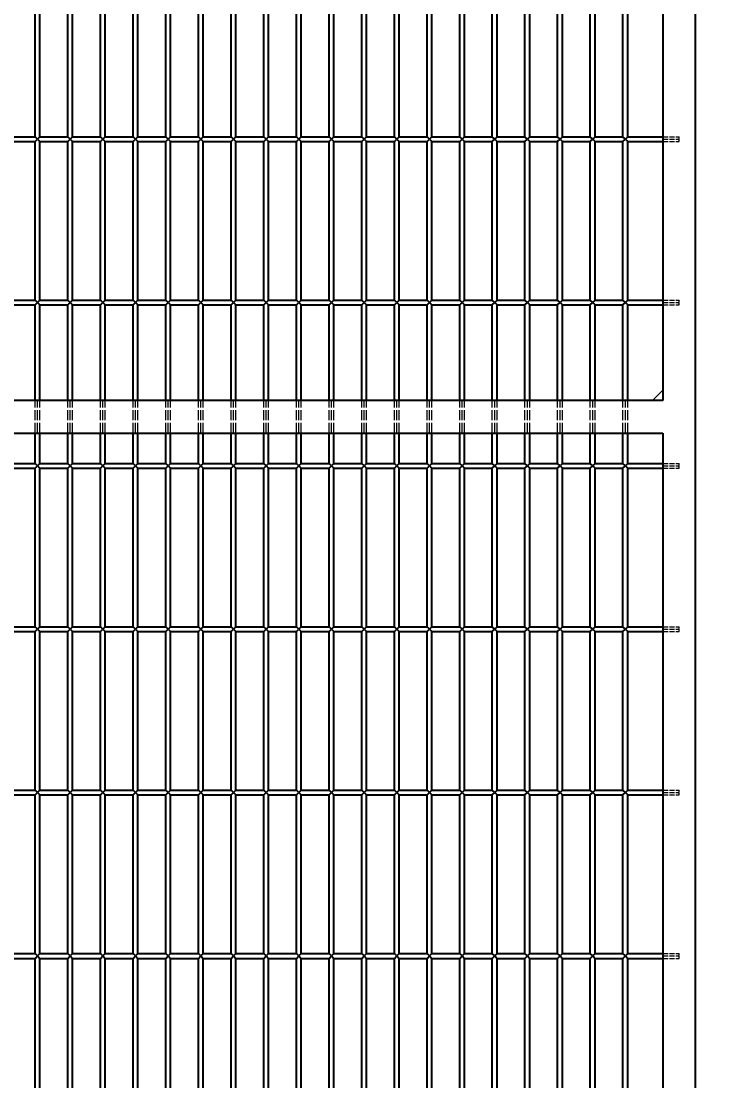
# Model space of a CAD drawing. Header units: millimetres. Extents: x 120 to 9117, y 110 to 4090.
# Drawn here: x 2432 to 2863, y 2111 to 2759 of the extents above; entities that cross this region are included whole.
import ezdxf

# ---------------------------------------------------------------- set-up
doc = ezdxf.new("R2010")
doc.units = ezdxf.units.MM
doc.header["$LTSCALE"] = 20
doc.linetypes.add('DASHED', pattern=[0.2067, 0.1654, -0.0413])
doc.layers.add('可见 (ISO)', color=7, linetype='Continuous', lineweight=25)
for name, color, linetype, lineweight, true_color in [('尺寸 (ISO)', 7, 'Continuous', 18, 0x008000), ('符号 (ISO)', 7, 'Continuous', 18, 0x008000), ('隐藏 (ISO)', 5, 'DASHED', 18, 0x0000ff)]:
    doc.layers.add(name, color=color, linetype=linetype, lineweight=lineweight, true_color=true_color)
doc.styles.add('最新国标', font='simfang.ttf')
doc.dimstyles.new('默认 (GB)', dxfattribs={"dimscale": 20, "dimtxt": 2.8, "dimasz": 2.5, "dimexe": 2, "dimexo": 1.5, "dimgap": 0.5, "dimtad": 1, "dimtoh": 1, "dimdsep": 46, "dimtxsty": '最新国标', "dimcen": 0.09, "dimdle": 10, "dimclrd": 256, "dimclre": 256, "dimclrt": 256, "dimaunit": 1, "dimadec": 3, "dimazin": 2, "dimtfac": 0.535714, "dimtdec": 3, "dimtmove": 0, "dimatfit": 3, "dimfxl": 0, "dimtolj": 1, "dimlwd": -1, "dimlwe": -1, "dimarcsym": 0})

# ---------------------------------------------------------------- blocks, each defined once
blk = doc.blocks.new('末端处理方式3')
at = {"layer": '符号 (ISO)'}
for p, q in [((140.947, 126.351), (141.264, 126.668)), ((141.264, 126.668), (141.264, 126.351)), ((141.264, 126.351), (140.947, 126.351))]:
    blk.add_line(p, q, dxfattribs=at)
at = {"layer": '符号 (ISO)', "flags": 128}
blk.add_lwpolyline([(141.264, 126.351), (141.264, 126.668), (140.947, 126.351), (141.264, 126.351)], dxfattribs=at)
at = {"layer": '符号 (ISO)'}
blk.add_solid([(141.264, 126.351), (141.264, 126.668), (140.947, 126.351), (141.264, 126.351)], dxfattribs=at)
blk = doc.blocks.new('_DotSmall')
at = {"color": 0, "linetype": 'ByBlock', "const_width": 0.5}
blk.add_lwpolyline([(-0.0625, 0, 1), (0.0625, 0, 1)], format="xyb", close=True, dxfattribs=at)
blk = doc.blocks.new('*D19')
at = {"layer": 'Defpoints', "color": 0, "transparency": 16777216}
for p in [(2563.78, 3507.01), (3253.99, 3507.01), (2560.78, 1527.01)]:
    blk.add_point(p, dxfattribs=at)
at = {"layer": '尺寸 (ISO)', "color": 116, "true_color": 0x00803f, "transparency": 16777216}
for p, q in [((2593.78, 3507.01), (3293.99, 3507.01)), ((3253.99, 1527.01), (3253.99, 3457.01)), ((2590.78, 1527.01), (3293.99, 1527.01))]:
    blk.add_line(p, q, dxfattribs=at)
blk.add_solid([(3245.66, 3457.01), (3262.33, 3457.01), (3253.99, 3507.01)], dxfattribs=at)
at = {"layer": '尺寸 (ISO)', "color": 116, "true_color": 0x00803f, "transparency": 16777216, "xscale": 50, "yscale": 50, "zscale": 50, "rotation": 270}
blk.add_blockref('_DotSmall', (3253.99, 1527.01), dxfattribs=at)
at = {"layer": '尺寸 (ISO)', "transparency": 16777216, "insert": (3215.67, 2517.01), "char_height": 56, "attachment_point": 5, "rotation": 90, "style": '最新国标'}
blk.add_mtext('\\A1;1980', dxfattribs=at)

msp = doc.modelspace()

# ---------------------------------------------------------------- linework, layer by layer
at = {"layer": '可见 (ISO)'}
for p, q in [((2845.28, 1517.011), (2845.28, 3517.011)), ((2825.28, 3497.011), (2825.28, 2527.011)), ((2440.78, 2688.511), (2440.78, 2785.511)), ((2443.78, 2688.511), (2443.78, 2785.511)), ((2460.78, 2688.511), (2460.78, 2785.511)), ((2463.78, 2688.511), (2463.78, 2785.511)), ((2480.78, 2688.511), (2480.78, 2785.511)), ((2483.78, 2688.511), (2483.78, 2785.511)), ((2500.78, 2688.511), (2500.78, 2785.511)), ((2503.78, 2688.511), (2503.78, 2785.511)), ((2520.78, 2688.511), (2520.78, 2785.511)), ((2523.78, 2688.511), (2523.78, 2785.511)), ((2540.78, 2688.511), (2540.78, 2785.511)), ((2543.78, 2688.511), (2543.78, 2785.511)), ((2560.78, 2688.511), (2560.78, 2785.511)), ((2563.78, 2688.511), (2563.78, 2785.511)), ((2580.78, 2688.511), (2580.78, 2785.511)), ((2583.78, 2688.511), (2583.78, 2785.511)), ((2600.78, 2688.511), (2600.78, 2785.511)), ((2603.78, 2688.511), (2603.78, 2785.511)), ((2620.78, 2688.511), (2620.78, 2785.511)), ((2623.78, 2688.511), (2623.78, 2785.511)), ((2640.78, 2688.511), (2640.78, 2785.511)), ((2643.78, 2688.511), (2643.78, 2785.511)), ((2660.78, 2688.511), (2660.78, 2785.511)), ((2663.78, 2688.511), (2663.78, 2785.511)), ((2680.78, 2688.511), (2680.78, 2785.511)), ((2683.78, 2688.511), (2683.78, 2785.511)), ((2700.78, 2688.511), (2700.78, 2785.511)), ((2703.78, 2688.511), (2703.78, 2785.511)), ((2720.78, 2688.511), (2720.78, 2785.511)), ((2723.78, 2688.511), (2723.78, 2785.511)), ((2740.78, 2688.511), (2740.78, 2785.511)), ((2743.78, 2688.511), (2743.78, 2785.511)), ((2760.78, 2688.511), (2760.78, 2785.511)), ((2763.78, 2688.511), (2763.78, 2785.511)), ((2780.78, 2688.511), (2780.78, 2785.511)), ((2783.78, 2688.511), (2783.78, 2785.511)), ((2800.78, 2688.511), (2800.78, 2785.511)), ((2803.78, 2688.511), (2803.78, 2785.511)), ((2423.78, 2688.511), (2440.78, 2688.511)), ((2442.28, 2687.011), (2440.78, 2688.511)), ((2440.78, 2685.511), (2442.28, 2687.011)), ((2443.78, 2688.511), (2442.28, 2687.011)), ((2442.28, 2687.011), (2443.78, 2685.511)), ((2443.78, 2688.511), (2460.78, 2688.511)), ((2462.28, 2687.011), (2460.78, 2688.511)), ((2460.78, 2685.511), (2462.28, 2687.011)), ((2463.78, 2688.511), (2462.28, 2687.011)), ((2462.28, 2687.011), (2463.78, 2685.511)), ((2463.78, 2688.511), (2480.78, 2688.511)), ((2482.28, 2687.011), (2480.78, 2688.511)), ((2480.78, 2685.511), (2482.28, 2687.011)), ((2483.78, 2688.511), (2482.28, 2687.011)), ((2482.28, 2687.011), (2483.78, 2685.511)), ((2483.78, 2688.511), (2500.78, 2688.511)), ((2502.28, 2687.011), (2500.78, 2688.511)), ((2500.78, 2685.511), (2502.28, 2687.011)), ((2503.78, 2688.511), (2502.28, 2687.011)), ((2502.28, 2687.011), (2503.78, 2685.511)), ((2503.78, 2688.511), (2520.78, 2688.511)), ((2522.28, 2687.011), (2520.78, 2688.511)), ((2520.78, 2685.511), (2522.28, 2687.011)), ((2523.78, 2688.511), (2522.28, 2687.011)), ((2522.28, 2687.011), (2523.78, 2685.511)), ((2523.78, 2688.511), (2540.78, 2688.511)), ((2542.28, 2687.011), (2540.78, 2688.511)), ((2540.78, 2685.511), (2542.28, 2687.011)), ((2543.78, 2688.511), (2542.28, 2687.011)), ((2542.28, 2687.011), (2543.78, 2685.511)), ((2543.78, 2688.511), (2560.78, 2688.511)), ((2562.28, 2687.011), (2560.78, 2688.511)), ((2560.78, 2685.511), (2562.28, 2687.011)), ((2563.78, 2688.511), (2562.28, 2687.011)), ((2562.28, 2687.011), (2563.78, 2685.511)), ((2563.78, 2688.511), (2580.78, 2688.511)), ((2582.28, 2687.011), (2580.78, 2688.511)), ((2580.78, 2685.511), (2582.28, 2687.011)), ((2583.78, 2688.511), (2582.28, 2687.011)), ((2582.28, 2687.011), (2583.78, 2685.511)), ((2583.78, 2688.511), (2600.78, 2688.511)), ((2602.28, 2687.011), (2600.78, 2688.511)), ((2600.78, 2685.511), (2602.28, 2687.011)), ((2603.78, 2688.511), (2602.28, 2687.011)), ((2602.28, 2687.011), (2603.78, 2685.511)), ((2603.78, 2688.511), (2620.78, 2688.511)), ((2622.28, 2687.011), (2620.78, 2688.511)), ((2620.78, 2685.511), (2622.28, 2687.011)), ((2623.78, 2688.511), (2622.28, 2687.011)), ((2622.28, 2687.011), (2623.78, 2685.511)), ((2623.78, 2688.511), (2640.78, 2688.511)), ((2642.28, 2687.011), (2640.78, 2688.511)), ((2640.78, 2685.511), (2642.28, 2687.011)), ((2643.78, 2688.511), (2642.28, 2687.011)), ((2642.28, 2687.011), (2643.78, 2685.511)), ((2643.78, 2688.511), (2660.78, 2688.511)), ((2662.28, 2687.011), (2660.78, 2688.511)), ((2660.78, 2685.511), (2662.28, 2687.011)), ((2663.78, 2688.511), (2662.28, 2687.011)), ((2662.28, 2687.011), (2663.78, 2685.511)), ((2663.78, 2688.511), (2680.78, 2688.511)), ((2682.28, 2687.011), (2680.78, 2688.511)), ((2680.78, 2685.511), (2682.28, 2687.011)), ((2683.78, 2688.511), (2682.28, 2687.011)), ((2682.28, 2687.011), (2683.78, 2685.511)), ((2683.78, 2688.511), (2700.78, 2688.511)), ((2702.28, 2687.011), (2700.78, 2688.511)), ((2700.78, 2685.511), (2702.28, 2687.011)), ((2703.78, 2688.511), (2702.28, 2687.011)), ((2702.28, 2687.011), (2703.78, 2685.511)), ((2703.78, 2688.511), (2720.78, 2688.511)), ((2722.28, 2687.011), (2720.78, 2688.511)), ((2720.78, 2685.511), (2722.28, 2687.011)), ((2723.78, 2688.511), (2722.28, 2687.011)), ((2722.28, 2687.011), (2723.78, 2685.511)), ((2723.78, 2688.511), (2740.78, 2688.511)), ((2742.28, 2687.011), (2740.78, 2688.511)), ((2740.78, 2685.511), (2742.28, 2687.011)), ((2743.78, 2688.511), (2742.28, 2687.011)), ((2742.28, 2687.011), (2743.78, 2685.511)), ((2743.78, 2688.511), (2760.78, 2688.511)), ((2762.28, 2687.011), (2760.78, 2688.511)), ((2760.78, 2685.511), (2762.28, 2687.011)), ((2763.78, 2688.511), (2762.28, 2687.011)), ((2762.28, 2687.011), (2763.78, 2685.511)), ((2763.78, 2688.511), (2780.78, 2688.511)), ((2782.28, 2687.011), (2780.78, 2688.511)), ((2780.78, 2685.511), (2782.28, 2687.011)), ((2783.78, 2688.511), (2782.28, 2687.011)), ((2782.28, 2687.011), (2783.78, 2685.511)), ((2783.78, 2688.511), (2800.78, 2688.511)), ((2802.28, 2687.011), (2800.78, 2688.511)), ((2800.78, 2685.511), (2802.28, 2687.011)), ((2803.78, 2688.511), (2802.28, 2687.011)), ((2802.28, 2687.011), (2803.78, 2685.511)), ((2803.78, 2688.511), (2825.28, 2688.511)), ((2423.78, 2685.511), (2440.78, 2685.511)), ((2440.78, 2588.511), (2440.78, 2685.511)), ((2443.78, 2685.511), (2460.78, 2685.511)), ((2443.78, 2588.511), (2443.78, 2685.511)), ((2460.78, 2588.511), (2460.78, 2685.511)), ((2463.78, 2685.511), (2480.78, 2685.511)), ((2463.78, 2588.511), (2463.78, 2685.511)), ((2480.78, 2588.511), (2480.78, 2685.511)), ((2483.78, 2685.511), (2500.78, 2685.511)), ((2483.78, 2588.511), (2483.78, 2685.511)), ((2500.78, 2588.511), (2500.78, 2685.511)), ((2503.78, 2685.511), (2520.78, 2685.511)), ((2503.78, 2588.511), (2503.78, 2685.511)), ((2520.78, 2588.511), (2520.78, 2685.511)), ((2523.78, 2685.511), (2540.78, 2685.511)), ((2523.78, 2588.511), (2523.78, 2685.511)), ((2540.78, 2588.511), (2540.78, 2685.511)), ((2543.78, 2685.511), (2560.78, 2685.511)), ((2543.78, 2588.511), (2543.78, 2685.511)), ((2560.78, 2588.511), (2560.78, 2685.511)), ((2563.78, 2685.511), (2580.78, 2685.511)), ((2563.78, 2588.511), (2563.78, 2685.511)), ((2580.78, 2588.511), (2580.78, 2685.511)), ((2583.78, 2685.511), (2600.78, 2685.511)), ((2583.78, 2588.511), (2583.78, 2685.511)), ((2600.78, 2588.511), (2600.78, 2685.511)), ((2603.78, 2685.511), (2620.78, 2685.511)), ((2603.78, 2588.511), (2603.78, 2685.511)), ((2620.78, 2588.511), (2620.78, 2685.511)), ((2623.78, 2685.511), (2640.78, 2685.511)), ((2623.78, 2588.511), (2623.78, 2685.511)), ((2640.78, 2588.511), (2640.78, 2685.511)), ((2643.78, 2685.511), (2660.78, 2685.511)), ((2643.78, 2588.511), (2643.78, 2685.511)), ((2660.78, 2588.511), (2660.78, 2685.511)), ((2663.78, 2685.511), (2680.78, 2685.511)), ((2663.78, 2588.511), (2663.78, 2685.511)), ((2680.78, 2588.511), (2680.78, 2685.511)), ((2683.78, 2685.511), (2700.78, 2685.511)), ((2683.78, 2588.511), (2683.78, 2685.511)), ((2700.78, 2588.511), (2700.78, 2685.511)), ((2703.78, 2685.511), (2720.78, 2685.511)), ((2703.78, 2588.511), (2703.78, 2685.511)), ((2720.78, 2588.511), (2720.78, 2685.511)), ((2723.78, 2685.511), (2740.78, 2685.511)), ((2723.78, 2588.511), (2723.78, 2685.511)), ((2740.78, 2588.511), (2740.78, 2685.511)), ((2743.78, 2685.511), (2760.78, 2685.511)), ((2743.78, 2588.511), (2743.78, 2685.511)), ((2760.78, 2588.511), (2760.78, 2685.511)), ((2763.78, 2685.511), (2780.78, 2685.511)), ((2763.78, 2588.511), (2763.78, 2685.511)), ((2780.78, 2588.511), (2780.78, 2685.511)), ((2783.78, 2685.511), (2800.78, 2685.511)), ((2783.78, 2588.511), (2783.78, 2685.511)), ((2800.78, 2588.511), (2800.78, 2685.511)), ((2803.78, 2685.511), (2825.28, 2685.511)), ((2803.78, 2588.511), (2803.78, 2685.511)), ((2423.78, 2588.511), (2440.78, 2588.511)), ((2442.28, 2587.011), (2440.78, 2588.511)), ((2443.78, 2588.511), (2442.28, 2587.011)), ((2443.78, 2588.511), (2460.78, 2588.511)), ((2462.28, 2587.011), (2460.78, 2588.511)), ((2463.78, 2588.511), (2462.28, 2587.011)), ((2463.78, 2588.511), (2480.78, 2588.511)), ((2482.28, 2587.011), (2480.78, 2588.511)), ((2483.78, 2588.511), (2482.28, 2587.011)), ((2483.78, 2588.511), (2500.78, 2588.511)), ((2502.28, 2587.011), (2500.78, 2588.511)), ((2503.78, 2588.511), (2502.28, 2587.011)), ((2503.78, 2588.511), (2520.78, 2588.511)), ((2522.28, 2587.011), (2520.78, 2588.511)), ((2523.78, 2588.511), (2522.28, 2587.011)), ((2523.78, 2588.511), (2540.78, 2588.511)), ((2542.28, 2587.011), (2540.78, 2588.511)), ((2543.78, 2588.511), (2542.28, 2587.011)), ((2543.78, 2588.511), (2560.78, 2588.511)), ((2562.28, 2587.011), (2560.78, 2588.511)), ((2563.78, 2588.511), (2562.28, 2587.011)), ((2563.78, 2588.511), (2580.78, 2588.511)), ((2582.28, 2587.011), (2580.78, 2588.511)), ((2583.78, 2588.511), (2582.28, 2587.011)), ((2583.78, 2588.511), (2600.78, 2588.511)), ((2602.28, 2587.011), (2600.78, 2588.511)), ((2603.78, 2588.511), (2602.28, 2587.011)), ((2603.78, 2588.511), (2620.78, 2588.511)), ((2622.28, 2587.011), (2620.78, 2588.511)), ((2623.78, 2588.511), (2622.28, 2587.011)), ((2623.78, 2588.511), (2640.78, 2588.511)), ((2642.28, 2587.011), (2640.78, 2588.511)), ((2643.78, 2588.511), (2642.28, 2587.011)), ((2643.78, 2588.511), (2660.78, 2588.511)), ((2662.28, 2587.011), (2660.78, 2588.511)), ((2663.78, 2588.511), (2662.28, 2587.011)), ((2663.78, 2588.511), (2680.78, 2588.511)), ((2682.28, 2587.011), (2680.78, 2588.511)), ((2683.78, 2588.511), (2682.28, 2587.011)), ((2683.78, 2588.511), (2700.78, 2588.511)), ((2702.28, 2587.011), (2700.78, 2588.511)), ((2703.78, 2588.511), (2702.28, 2587.011)), ((2703.78, 2588.511), (2720.78, 2588.511)), ((2722.28, 2587.011), (2720.78, 2588.511)), ((2723.78, 2588.511), (2722.28, 2587.011)), ((2723.78, 2588.511), (2740.78, 2588.511)), ((2742.28, 2587.011), (2740.78, 2588.511)), ((2743.78, 2588.511), (2742.28, 2587.011)), ((2743.78, 2588.511), (2760.78, 2588.511)), ((2762.28, 2587.011), (2760.78, 2588.511)), ((2763.78, 2588.511), (2762.28, 2587.011)), ((2763.78, 2588.511), (2780.78, 2588.511)), ((2782.28, 2587.011), (2780.78, 2588.511)), ((2783.78, 2588.511), (2782.28, 2587.011)), ((2783.78, 2588.511), (2800.78, 2588.511)), ((2802.28, 2587.011), (2800.78, 2588.511)), ((2803.78, 2588.511), (2802.28, 2587.011)), ((2803.78, 2588.511), (2825.28, 2588.511)), ((2423.78, 2585.511), (2440.78, 2585.511)), ((2440.78, 2585.511), (2442.28, 2587.011)), ((2440.78, 2527.011), (2440.78, 2585.511)), ((2442.28, 2587.011), (2443.78, 2585.511)), ((2443.78, 2585.511), (2460.78, 2585.511)), ((2443.78, 2527.011), (2443.78, 2585.511)), ((2460.78, 2585.511), (2462.28, 2587.011)), ((2460.78, 2527.011), (2460.78, 2585.511)), ((2462.28, 2587.011), (2463.78, 2585.511)), ((2463.78, 2585.511), (2480.78, 2585.511)), ((2463.78, 2527.011), (2463.78, 2585.511)), ((2480.78, 2585.511), (2482.28, 2587.011)), ((2480.78, 2527.011), (2480.78, 2585.511)), ((2482.28, 2587.011), (2483.78, 2585.511)), ((2483.78, 2585.511), (2500.78, 2585.511)), ((2483.78, 2527.011), (2483.78, 2585.511)), ((2500.78, 2585.511), (2502.28, 2587.011)), ((2500.78, 2527.011), (2500.78, 2585.511)), ((2502.28, 2587.011), (2503.78, 2585.511)), ((2503.78, 2585.511), (2520.78, 2585.511)), ((2503.78, 2527.011), (2503.78, 2585.511)), ((2520.78, 2585.511), (2522.28, 2587.011)), ((2520.78, 2527.011), (2520.78, 2585.511)), ((2522.28, 2587.011), (2523.78, 2585.511)), ((2523.78, 2585.511), (2540.78, 2585.511)), ((2523.78, 2527.011), (2523.78, 2585.511)), ((2540.78, 2585.511), (2542.28, 2587.011)), ((2540.78, 2527.011), (2540.78, 2585.511)), ((2542.28, 2587.011), (2543.78, 2585.511)), ((2543.78, 2585.511), (2560.78, 2585.511)), ((2543.78, 2527.011), (2543.78, 2585.511)), ((2560.78, 2585.511), (2562.28, 2587.011)), ((2560.78, 2527.011), (2560.78, 2585.511)), ((2562.28, 2587.011), (2563.78, 2585.511)), ((2563.78, 2585.511), (2580.78, 2585.511)), ((2563.78, 2527.011), (2563.78, 2585.511)), ((2580.78, 2585.511), (2582.28, 2587.011)), ((2580.78, 2527.011), (2580.78, 2585.511)), ((2582.28, 2587.011), (2583.78, 2585.511)), ((2583.78, 2585.511), (2600.78, 2585.511)), ((2583.78, 2527.011), (2583.78, 2585.511)), ((2600.78, 2585.511), (2602.28, 2587.011)), ((2600.78, 2527.011), (2600.78, 2585.511)), ((2602.28, 2587.011), (2603.78, 2585.511)), ((2603.78, 2585.511), (2620.78, 2585.511)), ((2603.78, 2527.011), (2603.78, 2585.511)), ((2620.78, 2585.511), (2622.28, 2587.011)), ((2620.78, 2527.011), (2620.78, 2585.511)), ((2622.28, 2587.011), (2623.78, 2585.511)), ((2623.78, 2585.511), (2640.78, 2585.511)), ((2623.78, 2527.011), (2623.78, 2585.511)), ((2640.78, 2585.511), (2642.28, 2587.011)), ((2640.78, 2527.011), (2640.78, 2585.511)), ((2642.28, 2587.011), (2643.78, 2585.511)), ((2643.78, 2585.511), (2660.78, 2585.511)), ((2643.78, 2527.011), (2643.78, 2585.511)), ((2660.78, 2585.511), (2662.28, 2587.011)), ((2660.78, 2527.011), (2660.78, 2585.511)), ((2662.28, 2587.011), (2663.78, 2585.511)), ((2663.78, 2585.511), (2680.78, 2585.511)), ((2663.78, 2527.011), (2663.78, 2585.511)), ((2680.78, 2585.511), (2682.28, 2587.011)), ((2680.78, 2527.011), (2680.78, 2585.511)), ((2682.28, 2587.011), (2683.78, 2585.511)), ((2683.78, 2585.511), (2700.78, 2585.511)), ((2683.78, 2527.011), (2683.78, 2585.511)), ((2700.78, 2585.511), (2702.28, 2587.011)), ((2700.78, 2527.011), (2700.78, 2585.511)), ((2702.28, 2587.011), (2703.78, 2585.511)), ((2703.78, 2585.511), (2720.78, 2585.511)), ((2703.78, 2527.011), (2703.78, 2585.511)), ((2720.78, 2585.511), (2722.28, 2587.011)), ((2720.78, 2527.011), (2720.78, 2585.511)), ((2722.28, 2587.011), (2723.78, 2585.511)), ((2723.78, 2585.511), (2740.78, 2585.511)), ((2723.78, 2527.011), (2723.78, 2585.511)), ((2740.78, 2585.511), (2742.28, 2587.011)), ((2740.78, 2527.011), (2740.78, 2585.511)), ((2742.28, 2587.011), (2743.78, 2585.511)), ((2743.78, 2585.511), (2760.78, 2585.511)), ((2743.78, 2527.011), (2743.78, 2585.511)), ((2760.78, 2585.511), (2762.28, 2587.011)), ((2760.78, 2527.011), (2760.78, 2585.511)), ((2762.28, 2587.011), (2763.78, 2585.511)), ((2763.78, 2585.511), (2780.78, 2585.511)), ((2763.78, 2527.011), (2763.78, 2585.511)), ((2780.78, 2585.511), (2782.28, 2587.011)), ((2780.78, 2527.011), (2780.78, 2585.511)), ((2782.28, 2587.011), (2783.78, 2585.511)), ((2783.78, 2585.511), (2800.78, 2585.511)), ((2783.78, 2527.011), (2783.78, 2585.511)), ((2800.78, 2585.511), (2802.28, 2587.011)), ((2800.78, 2527.011), (2800.78, 2585.511)), ((2802.28, 2587.011), (2803.78, 2585.511)), ((2803.78, 2585.511), (2825.28, 2585.511)), ((2803.78, 2527.011), (2803.78, 2585.511)), ((2825.28, 2527.011), (2015.28, 2527.011)), ((2015.28, 2507.011), (2825.28, 2507.011)), ((2440.78, 2488.511), (2440.78, 2507.011)), ((2443.78, 2488.511), (2443.78, 2507.011)), ((2460.78, 2488.511), (2460.78, 2507.011)), ((2463.78, 2488.511), (2463.78, 2507.011)), ((2480.78, 2488.511), (2480.78, 2507.011)), ((2483.78, 2488.511), (2483.78, 2507.011)), ((2500.78, 2488.511), (2500.78, 2507.011)), ((2503.78, 2488.511), (2503.78, 2507.011)), ((2520.78, 2488.511), (2520.78, 2507.011)), ((2523.78, 2488.511), (2523.78, 2507.011)), ((2540.78, 2488.511), (2540.78, 2507.011)), ((2543.78, 2488.511), (2543.78, 2507.011)), ((2560.78, 2488.511), (2560.78, 2507.011)), ((2563.78, 2488.511), (2563.78, 2507.011)), ((2580.78, 2488.511), (2580.78, 2507.011)), ((2583.78, 2488.511), (2583.78, 2507.011)), ((2600.78, 2488.511), (2600.78, 2507.011)), ((2603.78, 2488.511), (2603.78, 2507.011)), ((2620.78, 2488.511), (2620.78, 2507.011)), ((2623.78, 2488.511), (2623.78, 2507.011)), ((2640.78, 2488.511), (2640.78, 2507.011)), ((2643.78, 2488.511), (2643.78, 2507.011)), ((2660.78, 2488.511), (2660.78, 2507.011)), ((2663.78, 2488.511), (2663.78, 2507.011)), ((2680.78, 2488.511), (2680.78, 2507.011)), ((2683.78, 2488.511), (2683.78, 2507.011)), ((2700.78, 2488.511), (2700.78, 2507.011)), ((2703.78, 2488.511), (2703.78, 2507.011)), ((2720.78, 2488.511), (2720.78, 2507.011)), ((2723.78, 2488.511), (2723.78, 2507.011)), ((2740.78, 2488.511), (2740.78, 2507.011)), ((2743.78, 2488.511), (2743.78, 2507.011)), ((2760.78, 2488.511), (2760.78, 2507.011)), ((2763.78, 2488.511), (2763.78, 2507.011)), ((2780.78, 2488.511), (2780.78, 2507.011)), ((2783.78, 2488.511), (2783.78, 2507.011)), ((2800.78, 2488.511), (2800.78, 2507.011)), ((2803.78, 2488.511), (2803.78, 2507.011)), ((2825.28, 2507.011), (2825.28, 1537.011)), ((2423.78, 2488.511), (2440.78, 2488.511)), ((2423.78, 2485.511), (2440.78, 2485.511)), ((2442.28, 2487.011), (2440.78, 2488.511)), ((2440.78, 2485.511), (2442.28, 2487.011)), ((2440.78, 2388.511), (2440.78, 2485.511)), ((2443.78, 2488.511), (2442.28, 2487.011)), ((2442.28, 2487.011), (2443.78, 2485.511)), ((2443.78, 2488.511), (2460.78, 2488.511)), ((2443.78, 2485.511), (2460.78, 2485.511)), ((2443.78, 2388.511), (2443.78, 2485.511)), ((2462.28, 2487.011), (2460.78, 2488.511)), ((2460.78, 2485.511), (2462.28, 2487.011)), ((2460.78, 2388.511), (2460.78, 2485.511)), ((2463.78, 2488.511), (2462.28, 2487.011)), ((2462.28, 2487.011), (2463.78, 2485.511)), ((2463.78, 2488.511), (2480.78, 2488.511)), ((2463.78, 2485.511), (2480.78, 2485.511)), ((2463.78, 2388.511), (2463.78, 2485.511)), ((2482.28, 2487.011), (2480.78, 2488.511)), ((2480.78, 2485.511), (2482.28, 2487.011)), ((2480.78, 2388.511), (2480.78, 2485.511)), ((2483.78, 2488.511), (2482.28, 2487.011)), ((2482.28, 2487.011), (2483.78, 2485.511)), ((2483.78, 2488.511), (2500.78, 2488.511)), ((2483.78, 2485.511), (2500.78, 2485.511)), ((2483.78, 2388.511), (2483.78, 2485.511)), ((2502.28, 2487.011), (2500.78, 2488.511)), ((2500.78, 2485.511), (2502.28, 2487.011)), ((2500.78, 2388.511), (2500.78, 2485.511)), ((2503.78, 2488.511), (2502.28, 2487.011)), ((2502.28, 2487.011), (2503.78, 2485.511)), ((2503.78, 2488.511), (2520.78, 2488.511)), ((2503.78, 2485.511), (2520.78, 2485.511)), ((2503.78, 2388.511), (2503.78, 2485.511)), ((2522.28, 2487.011), (2520.78, 2488.511)), ((2520.78, 2485.511), (2522.28, 2487.011)), ((2520.78, 2388.511), (2520.78, 2485.511)), ((2523.78, 2488.511), (2522.28, 2487.011)), ((2522.28, 2487.011), (2523.78, 2485.511)), ((2523.78, 2488.511), (2540.78, 2488.511)), ((2523.78, 2485.511), (2540.78, 2485.511)), ((2523.78, 2388.511), (2523.78, 2485.511)), ((2542.28, 2487.011), (2540.78, 2488.511)), ((2540.78, 2485.511), (2542.28, 2487.011)), ((2540.78, 2388.511), (2540.78, 2485.511)), ((2543.78, 2488.511), (2542.28, 2487.011)), ((2542.28, 2487.011), (2543.78, 2485.511)), ((2543.78, 2488.511), (2560.78, 2488.511)), ((2543.78, 2485.511), (2560.78, 2485.511)), ((2543.78, 2388.511), (2543.78, 2485.511)), ((2562.28, 2487.011), (2560.78, 2488.511)), ((2560.78, 2485.511), (2562.28, 2487.011)), ((2560.78, 2388.511), (2560.78, 2485.511)), ((2563.78, 2488.511), (2562.28, 2487.011)), ((2562.28, 2487.011), (2563.78, 2485.511)), ((2563.78, 2488.511), (2580.78, 2488.511)), ((2563.78, 2485.511), (2580.78, 2485.511)), ((2563.78, 2388.511), (2563.78, 2485.511)), ((2582.28, 2487.011), (2580.78, 2488.511)), ((2580.78, 2485.511), (2582.28, 2487.011)), ((2580.78, 2388.511), (2580.78, 2485.511)), ((2583.78, 2488.511), (2582.28, 2487.011)), ((2582.28, 2487.011), (2583.78, 2485.511)), ((2583.78, 2488.511), (2600.78, 2488.511)), ((2583.78, 2485.511), (2600.78, 2485.511)), ((2583.78, 2388.511), (2583.78, 2485.511)), ((2602.28, 2487.011), (2600.78, 2488.511)), ((2600.78, 2485.511), (2602.28, 2487.011)), ((2600.78, 2388.511), (2600.78, 2485.511)), ((2603.78, 2488.511), (2602.28, 2487.011)), ((2602.28, 2487.011), (2603.78, 2485.511)), ((2603.78, 2488.511), (2620.78, 2488.511)), ((2603.78, 2485.511), (2620.78, 2485.511)), ((2603.78, 2388.511), (2603.78, 2485.511)), ((2622.28, 2487.011), (2620.78, 2488.511)), ((2620.78, 2485.511), (2622.28, 2487.011)), ((2620.78, 2388.511), (2620.78, 2485.511)), ((2623.78, 2488.511), (2622.28, 2487.011)), ((2622.28, 2487.011), (2623.78, 2485.511)), ((2623.78, 2488.511), (2640.78, 2488.511)), ((2623.78, 2485.511), (2640.78, 2485.511)), ((2623.78, 2388.511), (2623.78, 2485.511)), ((2642.28, 2487.011), (2640.78, 2488.511)), ((2640.78, 2485.511), (2642.28, 2487.011)), ((2640.78, 2388.511), (2640.78, 2485.511)), ((2643.78, 2488.511), (2642.28, 2487.011)), ((2642.28, 2487.011), (2643.78, 2485.511)), ((2643.78, 2488.511), (2660.78, 2488.511)), ((2643.78, 2485.511), (2660.78, 2485.511)), ((2643.78, 2388.511), (2643.78, 2485.511)), ((2662.28, 2487.011), (2660.78, 2488.511)), ((2660.78, 2485.511), (2662.28, 2487.011)), ((2660.78, 2388.511), (2660.78, 2485.511)), ((2663.78, 2488.511), (2662.28, 2487.011)), ((2662.28, 2487.011), (2663.78, 2485.511)), ((2663.78, 2488.511), (2680.78, 2488.511)), ((2663.78, 2485.511), (2680.78, 2485.511)), ((2663.78, 2388.511), (2663.78, 2485.511)), ((2682.28, 2487.011), (2680.78, 2488.511)), ((2680.78, 2485.511), (2682.28, 2487.011)), ((2680.78, 2388.511), (2680.78, 2485.511)), ((2683.78, 2488.511), (2682.28, 2487.011)), ((2682.28, 2487.011), (2683.78, 2485.511)), ((2683.78, 2488.511), (2700.78, 2488.511)), ((2683.78, 2485.511), (2700.78, 2485.511)), ((2683.78, 2388.511), (2683.78, 2485.511)), ((2702.28, 2487.011), (2700.78, 2488.511)), ((2700.78, 2485.511), (2702.28, 2487.011)), ((2700.78, 2388.511), (2700.78, 2485.511)), ((2703.78, 2488.511), (2702.28, 2487.011)), ((2702.28, 2487.011), (2703.78, 2485.511)), ((2703.78, 2488.511), (2720.78, 2488.511)), ((2703.78, 2485.511), (2720.78, 2485.511)), ((2703.78, 2388.511), (2703.78, 2485.511)), ((2722.28, 2487.011), (2720.78, 2488.511)), ((2720.78, 2485.511), (2722.28, 2487.011)), ((2720.78, 2388.511), (2720.78, 2485.511)), ((2723.78, 2488.511), (2722.28, 2487.011)), ((2722.28, 2487.011), (2723.78, 2485.511)), ((2723.78, 2488.511), (2740.78, 2488.511)), ((2723.78, 2485.511), (2740.78, 2485.511)), ((2723.78, 2388.511), (2723.78, 2485.511)), ((2742.28, 2487.011), (2740.78, 2488.511)), ((2740.78, 2485.511), (2742.28, 2487.011)), ((2740.78, 2388.511), (2740.78, 2485.511)), ((2743.78, 2488.511), (2742.28, 2487.011)), ((2742.28, 2487.011), (2743.78, 2485.511)), ((2743.78, 2488.511), (2760.78, 2488.511)), ((2743.78, 2485.511), (2760.78, 2485.511)), ((2743.78, 2388.511), (2743.78, 2485.511)), ((2762.28, 2487.011), (2760.78, 2488.511)), ((2760.78, 2485.511), (2762.28, 2487.011)), ((2760.78, 2388.511), (2760.78, 2485.511)), ((2763.78, 2488.511), (2762.28, 2487.011)), ((2762.28, 2487.011), (2763.78, 2485.511)), ((2763.78, 2488.511), (2780.78, 2488.511)), ((2763.78, 2485.511), (2780.78, 2485.511)), ((2763.78, 2388.511), (2763.78, 2485.511)), ((2782.28, 2487.011), (2780.78, 2488.511)), ((2780.78, 2485.511), (2782.28, 2487.011)), ((2780.78, 2388.511), (2780.78, 2485.511)), ((2783.78, 2488.511), (2782.28, 2487.011)), ((2782.28, 2487.011), (2783.78, 2485.511)), ((2783.78, 2488.511), (2800.78, 2488.511)), ((2783.78, 2485.511), (2800.78, 2485.511)), ((2783.78, 2388.511), (2783.78, 2485.511)), ((2802.28, 2487.011), (2800.78, 2488.511)), ((2800.78, 2485.511), (2802.28, 2487.011)), ((2800.78, 2388.511), (2800.78, 2485.511)), ((2803.78, 2488.511), (2802.28, 2487.011)), ((2802.28, 2487.011), (2803.78, 2485.511)), ((2803.78, 2488.511), (2825.28, 2488.511)), ((2803.78, 2485.511), (2825.28, 2485.511)), ((2803.78, 2388.511), (2803.78, 2485.511)), ((2423.78, 2388.511), (2440.78, 2388.511)), ((2442.28, 2387.011), (2440.78, 2388.511)), ((2443.78, 2388.511), (2442.28, 2387.011)), ((2443.78, 2388.511), (2460.78, 2388.511)), ((2462.28, 2387.011), (2460.78, 2388.511)), ((2463.78, 2388.511), (2462.28, 2387.011)), ((2463.78, 2388.511), (2480.78, 2388.511)), ((2482.28, 2387.011), (2480.78, 2388.511)), ((2483.78, 2388.511), (2482.28, 2387.011)), ((2483.78, 2388.511), (2500.78, 2388.511)), ((2502.28, 2387.011), (2500.78, 2388.511)), ((2503.78, 2388.511), (2502.28, 2387.011)), ((2503.78, 2388.511), (2520.78, 2388.511)), ((2522.28, 2387.011), (2520.78, 2388.511)), ((2523.78, 2388.511), (2522.28, 2387.011)), ((2523.78, 2388.511), (2540.78, 2388.511)), ((2542.28, 2387.011), (2540.78, 2388.511)), ((2543.78, 2388.511), (2542.28, 2387.011)), ((2543.78, 2388.511), (2560.78, 2388.511)), ((2562.28, 2387.011), (2560.78, 2388.511)), ((2563.78, 2388.511), (2562.28, 2387.011)), ((2563.78, 2388.511), (2580.78, 2388.511)), ((2582.28, 2387.011), (2580.78, 2388.511)), ((2583.78, 2388.511), (2582.28, 2387.011)), ((2583.78, 2388.511), (2600.78, 2388.511)), ((2602.28, 2387.011), (2600.78, 2388.511)), ((2603.78, 2388.511), (2602.28, 2387.011)), ((2603.78, 2388.511), (2620.78, 2388.511)), ((2622.28, 2387.011), (2620.78, 2388.511)), ((2623.78, 2388.511), (2622.28, 2387.011)), ((2623.78, 2388.511), (2640.78, 2388.511)), ((2642.28, 2387.011), (2640.78, 2388.511)), ((2643.78, 2388.511), (2642.28, 2387.011)), ((2643.78, 2388.511), (2660.78, 2388.511)), ((2662.28, 2387.011), (2660.78, 2388.511)), ((2663.78, 2388.511), (2662.28, 2387.011)), ((2663.78, 2388.511), (2680.78, 2388.511)), ((2682.28, 2387.011), (2680.78, 2388.511)), ((2683.78, 2388.511), (2682.28, 2387.011)), ((2683.78, 2388.511), (2700.78, 2388.511)), ((2702.28, 2387.011), (2700.78, 2388.511)), ((2703.78, 2388.511), (2702.28, 2387.011)), ((2703.78, 2388.511), (2720.78, 2388.511)), ((2722.28, 2387.011), (2720.78, 2388.511)), ((2723.78, 2388.511), (2722.28, 2387.011)), ((2723.78, 2388.511), (2740.78, 2388.511)), ((2742.28, 2387.011), (2740.78, 2388.511)), ((2743.78, 2388.511), (2742.28, 2387.011)), ((2743.78, 2388.511), (2760.78, 2388.511)), ((2762.28, 2387.011), (2760.78, 2388.511)), ((2763.78, 2388.511), (2762.28, 2387.011)), ((2763.78, 2388.511), (2780.78, 2388.511)), ((2782.28, 2387.011), (2780.78, 2388.511)), ((2783.78, 2388.511), (2782.28, 2387.011)), ((2783.78, 2388.511), (2800.78, 2388.511)), ((2802.28, 2387.011), (2800.78, 2388.511)), ((2803.78, 2388.511), (2802.28, 2387.011)), ((2803.78, 2388.511), (2825.28, 2388.511)), ((2423.78, 2385.511), (2440.78, 2385.511)), ((2440.78, 2385.511), (2442.28, 2387.011)), ((2440.78, 2288.511), (2440.78, 2385.511)), ((2442.28, 2387.011), (2443.78, 2385.511)), ((2443.78, 2385.511), (2460.78, 2385.511)), ((2443.78, 2288.511), (2443.78, 2385.511)), ((2460.78, 2385.511), (2462.28, 2387.011)), ((2460.78, 2288.511), (2460.78, 2385.511)), ((2462.28, 2387.011), (2463.78, 2385.511)), ((2463.78, 2385.511), (2480.78, 2385.511)), ((2463.78, 2288.511), (2463.78, 2385.511)), ((2480.78, 2385.511), (2482.28, 2387.011)), ((2480.78, 2288.511), (2480.78, 2385.511)), ((2482.28, 2387.011), (2483.78, 2385.511)), ((2483.78, 2385.511), (2500.78, 2385.511)), ((2483.78, 2288.511), (2483.78, 2385.511)), ((2500.78, 2385.511), (2502.28, 2387.011)), ((2500.78, 2288.511), (2500.78, 2385.511)), ((2502.28, 2387.011), (2503.78, 2385.511)), ((2503.78, 2385.511), (2520.78, 2385.511)), ((2503.78, 2288.511), (2503.78, 2385.511)), ((2520.78, 2385.511), (2522.28, 2387.011)), ((2520.78, 2288.511), (2520.78, 2385.511)), ((2522.28, 2387.011), (2523.78, 2385.511)), ((2523.78, 2385.511), (2540.78, 2385.511)), ((2523.78, 2288.511), (2523.78, 2385.511)), ((2540.78, 2385.511), (2542.28, 2387.011)), ((2540.78, 2288.511), (2540.78, 2385.511)), ((2542.28, 2387.011), (2543.78, 2385.511)), ((2543.78, 2385.511), (2560.78, 2385.511)), ((2543.78, 2288.511), (2543.78, 2385.511)), ((2560.78, 2385.511), (2562.28, 2387.011)), ((2560.78, 2288.511), (2560.78, 2385.511)), ((2562.28, 2387.011), (2563.78, 2385.511)), ((2563.78, 2385.511), (2580.78, 2385.511)), ((2563.78, 2288.511), (2563.78, 2385.511)), ((2580.78, 2385.511), (2582.28, 2387.011)), ((2580.78, 2288.511), (2580.78, 2385.511)), ((2582.28, 2387.011), (2583.78, 2385.511)), ((2583.78, 2385.511), (2600.78, 2385.511)), ((2583.78, 2288.511), (2583.78, 2385.511)), ((2600.78, 2385.511), (2602.28, 2387.011)), ((2600.78, 2288.511), (2600.78, 2385.511)), ((2602.28, 2387.011), (2603.78, 2385.511)), ((2603.78, 2385.511), (2620.78, 2385.511)), ((2603.78, 2288.511), (2603.78, 2385.511)), ((2620.78, 2385.511), (2622.28, 2387.011)), ((2620.78, 2288.511), (2620.78, 2385.511)), ((2622.28, 2387.011), (2623.78, 2385.511)), ((2623.78, 2385.511), (2640.78, 2385.511)), ((2623.78, 2288.511), (2623.78, 2385.511)), ((2640.78, 2385.511), (2642.28, 2387.011)), ((2640.78, 2288.511), (2640.78, 2385.511)), ((2642.28, 2387.011), (2643.78, 2385.511)), ((2643.78, 2385.511), (2660.78, 2385.511)), ((2643.78, 2288.511), (2643.78, 2385.511)), ((2660.78, 2385.511), (2662.28, 2387.011)), ((2660.78, 2288.511), (2660.78, 2385.511)), ((2662.28, 2387.011), (2663.78, 2385.511)), ((2663.78, 2385.511), (2680.78, 2385.511)), ((2663.78, 2288.511), (2663.78, 2385.511)), ((2680.78, 2385.511), (2682.28, 2387.011)), ((2680.78, 2288.511), (2680.78, 2385.511)), ((2682.28, 2387.011), (2683.78, 2385.511)), ((2683.78, 2385.511), (2700.78, 2385.511)), ((2683.78, 2288.511), (2683.78, 2385.511)), ((2700.78, 2385.511), (2702.28, 2387.011)), ((2700.78, 2288.511), (2700.78, 2385.511)), ((2702.28, 2387.011), (2703.78, 2385.511)), ((2703.78, 2385.511), (2720.78, 2385.511)), ((2703.78, 2288.511), (2703.78, 2385.511)), ((2720.78, 2385.511), (2722.28, 2387.011)), ((2720.78, 2288.511), (2720.78, 2385.511)), ((2722.28, 2387.011), (2723.78, 2385.511)), ((2723.78, 2385.511), (2740.78, 2385.511)), ((2723.78, 2288.511), (2723.78, 2385.511)), ((2740.78, 2385.511), (2742.28, 2387.011)), ((2740.78, 2288.511), (2740.78, 2385.511)), ((2742.28, 2387.011), (2743.78, 2385.511)), ((2743.78, 2385.511), (2760.78, 2385.511)), ((2743.78, 2288.511), (2743.78, 2385.511)), ((2760.78, 2385.511), (2762.28, 2387.011)), ((2760.78, 2288.511), (2760.78, 2385.511)), ((2762.28, 2387.011), (2763.78, 2385.511)), ((2763.78, 2385.511), (2780.78, 2385.511)), ((2763.78, 2288.511), (2763.78, 2385.511)), ((2780.78, 2385.511), (2782.28, 2387.011)), ((2780.78, 2288.511), (2780.78, 2385.511)), ((2782.28, 2387.011), (2783.78, 2385.511)), ((2783.78, 2385.511), (2800.78, 2385.511)), ((2783.78, 2288.511), (2783.78, 2385.511)), ((2800.78, 2385.511), (2802.28, 2387.011)), ((2800.78, 2288.511), (2800.78, 2385.511)), ((2802.28, 2387.011), (2803.78, 2385.511)), ((2803.78, 2385.511), (2825.28, 2385.511)), ((2803.78, 2288.511), (2803.78, 2385.511)), ((2423.78, 2288.511), (2440.78, 2288.511)), ((2423.78, 2285.511), (2440.78, 2285.511)), ((2442.28, 2287.011), (2440.78, 2288.511)), ((2440.78, 2285.511), (2442.28, 2287.011)), ((2440.78, 2188.511), (2440.78, 2285.511)), ((2443.78, 2288.511), (2442.28, 2287.011)), ((2442.28, 2287.011), (2443.78, 2285.511)), ((2443.78, 2288.511), (2460.78, 2288.511)), ((2443.78, 2285.511), (2460.78, 2285.511)), ((2443.78, 2188.511), (2443.78, 2285.511)), ((2462.28, 2287.011), (2460.78, 2288.511)), ((2460.78, 2285.511), (2462.28, 2287.011)), ((2460.78, 2188.511), (2460.78, 2285.511)), ((2463.78, 2288.511), (2462.28, 2287.011)), ((2462.28, 2287.011), (2463.78, 2285.511)), ((2463.78, 2288.511), (2480.78, 2288.511)), ((2463.78, 2285.511), (2480.78, 2285.511)), ((2463.78, 2188.511), (2463.78, 2285.511)), ((2482.28, 2287.011), (2480.78, 2288.511)), ((2480.78, 2285.511), (2482.28, 2287.011)), ((2480.78, 2188.511), (2480.78, 2285.511)), ((2483.78, 2288.511), (2482.28, 2287.011)), ((2482.28, 2287.011), (2483.78, 2285.511)), ((2483.78, 2288.511), (2500.78, 2288.511)), ((2483.78, 2285.511), (2500.78, 2285.511)), ((2483.78, 2188.511), (2483.78, 2285.511)), ((2502.28, 2287.011), (2500.78, 2288.511)), ((2500.78, 2285.511), (2502.28, 2287.011)), ((2500.78, 2188.511), (2500.78, 2285.511)), ((2503.78, 2288.511), (2502.28, 2287.011)), ((2502.28, 2287.011), (2503.78, 2285.511)), ((2503.78, 2288.511), (2520.78, 2288.511)), ((2503.78, 2285.511), (2520.78, 2285.511)), ((2503.78, 2188.511), (2503.78, 2285.511)), ((2522.28, 2287.011), (2520.78, 2288.511)), ((2520.78, 2285.511), (2522.28, 2287.011)), ((2520.78, 2188.511), (2520.78, 2285.511)), ((2523.78, 2288.511), (2522.28, 2287.011)), ((2522.28, 2287.011), (2523.78, 2285.511)), ((2523.78, 2288.511), (2540.78, 2288.511)), ((2523.78, 2285.511), (2540.78, 2285.511)), ((2523.78, 2188.511), (2523.78, 2285.511)), ((2542.28, 2287.011), (2540.78, 2288.511)), ((2540.78, 2285.511), (2542.28, 2287.011)), ((2540.78, 2188.511), (2540.78, 2285.511)), ((2543.78, 2288.511), (2542.28, 2287.011)), ((2542.28, 2287.011), (2543.78, 2285.511)), ((2543.78, 2288.511), (2560.78, 2288.511)), ((2543.78, 2285.511), (2560.78, 2285.511)), ((2543.78, 2188.511), (2543.78, 2285.511)), ((2562.28, 2287.011), (2560.78, 2288.511)), ((2560.78, 2285.511), (2562.28, 2287.011)), ((2560.78, 2188.511), (2560.78, 2285.511)), ((2563.78, 2288.511), (2562.28, 2287.011)), ((2562.28, 2287.011), (2563.78, 2285.511)), ((2563.78, 2288.511), (2580.78, 2288.511)), ((2563.78, 2285.511), (2580.78, 2285.511)), ((2563.78, 2188.511), (2563.78, 2285.511)), ((2582.28, 2287.011), (2580.78, 2288.511)), ((2580.78, 2285.511), (2582.28, 2287.011)), ((2580.78, 2188.511), (2580.78, 2285.511)), ((2583.78, 2288.511), (2582.28, 2287.011)), ((2582.28, 2287.011), (2583.78, 2285.511)), ((2583.78, 2288.511), (2600.78, 2288.511)), ((2583.78, 2285.511), (2600.78, 2285.511)), ((2583.78, 2188.511), (2583.78, 2285.511)), ((2602.28, 2287.011), (2600.78, 2288.511)), ((2600.78, 2285.511), (2602.28, 2287.011)), ((2600.78, 2188.511), (2600.78, 2285.511)), ((2603.78, 2288.511), (2602.28, 2287.011)), ((2602.28, 2287.011), (2603.78, 2285.511)), ((2603.78, 2288.511), (2620.78, 2288.511)), ((2603.78, 2285.511), (2620.78, 2285.511)), ((2603.78, 2188.511), (2603.78, 2285.511)), ((2622.28, 2287.011), (2620.78, 2288.511)), ((2620.78, 2285.511), (2622.28, 2287.011)), ((2620.78, 2188.511), (2620.78, 2285.511)), ((2623.78, 2288.511), (2622.28, 2287.011)), ((2622.28, 2287.011), (2623.78, 2285.511)), ((2623.78, 2288.511), (2640.78, 2288.511)), ((2623.78, 2285.511), (2640.78, 2285.511)), ((2623.78, 2188.511), (2623.78, 2285.511)), ((2642.28, 2287.011), (2640.78, 2288.511)), ((2640.78, 2285.511), (2642.28, 2287.011)), ((2640.78, 2188.511), (2640.78, 2285.511)), ((2643.78, 2288.511), (2642.28, 2287.011)), ((2642.28, 2287.011), (2643.78, 2285.511)), ((2643.78, 2288.511), (2660.78, 2288.511)), ((2643.78, 2285.511), (2660.78, 2285.511)), ((2643.78, 2188.511), (2643.78, 2285.511)), ((2662.28, 2287.011), (2660.78, 2288.511)), ((2660.78, 2285.511), (2662.28, 2287.011)), ((2660.78, 2188.511), (2660.78, 2285.511)), ((2663.78, 2288.511), (2662.28, 2287.011)), ((2662.28, 2287.011), (2663.78, 2285.511)), ((2663.78, 2288.511), (2680.78, 2288.511)), ((2663.78, 2285.511), (2680.78, 2285.511)), ((2663.78, 2188.511), (2663.78, 2285.511)), ((2682.28, 2287.011), (2680.78, 2288.511)), ((2680.78, 2285.511), (2682.28, 2287.011)), ((2680.78, 2188.511), (2680.78, 2285.511)), ((2683.78, 2288.511), (2682.28, 2287.011)), ((2682.28, 2287.011), (2683.78, 2285.511)), ((2683.78, 2288.511), (2700.78, 2288.511)), ((2683.78, 2285.511), (2700.78, 2285.511)), ((2683.78, 2188.511), (2683.78, 2285.511)), ((2702.28, 2287.011), (2700.78, 2288.511)), ((2700.78, 2285.511), (2702.28, 2287.011)), ((2700.78, 2188.511), (2700.78, 2285.511)), ((2703.78, 2288.511), (2702.28, 2287.011)), ((2702.28, 2287.011), (2703.78, 2285.511)), ((2703.78, 2288.511), (2720.78, 2288.511)), ((2703.78, 2285.511), (2720.78, 2285.511)), ((2703.78, 2188.511), (2703.78, 2285.511)), ((2722.28, 2287.011), (2720.78, 2288.511)), ((2720.78, 2285.511), (2722.28, 2287.011)), ((2720.78, 2188.511), (2720.78, 2285.511)), ((2723.78, 2288.511), (2722.28, 2287.011)), ((2722.28, 2287.011), (2723.78, 2285.511)), ((2723.78, 2288.511), (2740.78, 2288.511)), ((2723.78, 2285.511), (2740.78, 2285.511)), ((2723.78, 2188.511), (2723.78, 2285.511)), ((2742.28, 2287.011), (2740.78, 2288.511)), ((2740.78, 2285.511), (2742.28, 2287.011)), ((2740.78, 2188.511), (2740.78, 2285.511)), ((2743.78, 2288.511), (2742.28, 2287.011)), ((2742.28, 2287.011), (2743.78, 2285.511)), ((2743.78, 2288.511), (2760.78, 2288.511)), ((2743.78, 2285.511), (2760.78, 2285.511)), ((2743.78, 2188.511), (2743.78, 2285.511)), ((2762.28, 2287.011), (2760.78, 2288.511)), ((2760.78, 2285.511), (2762.28, 2287.011)), ((2760.78, 2188.511), (2760.78, 2285.511)), ((2763.78, 2288.511), (2762.28, 2287.011)), ((2762.28, 2287.011), (2763.78, 2285.511)), ((2763.78, 2288.511), (2780.78, 2288.511)), ((2763.78, 2285.511), (2780.78, 2285.511)), ((2763.78, 2188.511), (2763.78, 2285.511)), ((2782.28, 2287.011), (2780.78, 2288.511)), ((2780.78, 2285.511), (2782.28, 2287.011)), ((2780.78, 2188.511), (2780.78, 2285.511)), ((2783.78, 2288.511), (2782.28, 2287.011)), ((2782.28, 2287.011), (2783.78, 2285.511)), ((2783.78, 2288.511), (2800.78, 2288.511)), ((2783.78, 2285.511), (2800.78, 2285.511)), ((2783.78, 2188.511), (2783.78, 2285.511)), ((2802.28, 2287.011), (2800.78, 2288.511)), ((2800.78, 2285.511), (2802.28, 2287.011)), ((2800.78, 2188.511), (2800.78, 2285.511)), ((2803.78, 2288.511), (2802.28, 2287.011)), ((2802.28, 2287.011), (2803.78, 2285.511)), ((2803.78, 2288.511), (2825.28, 2288.511)), ((2803.78, 2285.511), (2825.28, 2285.511)), ((2803.78, 2188.511), (2803.78, 2285.511)), ((2423.78, 2188.511), (2440.78, 2188.511)), ((2442.28, 2187.011), (2440.78, 2188.511)), ((2440.78, 2185.511), (2442.28, 2187.011)), ((2443.78, 2188.511), (2442.28, 2187.011)), ((2442.28, 2187.011), (2443.78, 2185.511)), ((2443.78, 2188.511), (2460.78, 2188.511)), ((2462.28, 2187.011), (2460.78, 2188.511)), ((2460.78, 2185.511), (2462.28, 2187.011)), ((2463.78, 2188.511), (2462.28, 2187.011)), ((2462.28, 2187.011), (2463.78, 2185.511)), ((2463.78, 2188.511), (2480.78, 2188.511)), ((2482.28, 2187.011), (2480.78, 2188.511)), ((2480.78, 2185.511), (2482.28, 2187.011)), ((2483.78, 2188.511), (2482.28, 2187.011)), ((2482.28, 2187.011), (2483.78, 2185.511)), ((2483.78, 2188.511), (2500.78, 2188.511)), ((2502.28, 2187.011), (2500.78, 2188.511)), ((2500.78, 2185.511), (2502.28, 2187.011)), ((2503.78, 2188.511), (2502.28, 2187.011)), ((2502.28, 2187.011), (2503.78, 2185.511)), ((2503.78, 2188.511), (2520.78, 2188.511)), ((2522.28, 2187.011), (2520.78, 2188.511)), ((2520.78, 2185.511), (2522.28, 2187.011)), ((2523.78, 2188.511), (2522.28, 2187.011)), ((2522.28, 2187.011), (2523.78, 2185.511)), ((2523.78, 2188.511), (2540.78, 2188.511)), ((2542.28, 2187.011), (2540.78, 2188.511)), ((2540.78, 2185.511), (2542.28, 2187.011)), ((2543.78, 2188.511), (2542.28, 2187.011)), ((2542.28, 2187.011), (2543.78, 2185.511)), ((2543.78, 2188.511), (2560.78, 2188.511)), ((2562.28, 2187.011), (2560.78, 2188.511)), ((2560.78, 2185.511), (2562.28, 2187.011)), ((2563.78, 2188.511), (2562.28, 2187.011)), ((2562.28, 2187.011), (2563.78, 2185.511)), ((2563.78, 2188.511), (2580.78, 2188.511)), ((2582.28, 2187.011), (2580.78, 2188.511)), ((2580.78, 2185.511), (2582.28, 2187.011)), ((2583.78, 2188.511), (2582.28, 2187.011)), ((2582.28, 2187.011), (2583.78, 2185.511)), ((2583.78, 2188.511), (2600.78, 2188.511)), ((2602.28, 2187.011), (2600.78, 2188.511)), ((2600.78, 2185.511), (2602.28, 2187.011)), ((2603.78, 2188.511), (2602.28, 2187.011)), ((2602.28, 2187.011), (2603.78, 2185.511)), ((2603.78, 2188.511), (2620.78, 2188.511)), ((2622.28, 2187.011), (2620.78, 2188.511)), ((2620.78, 2185.511), (2622.28, 2187.011)), ((2623.78, 2188.511), (2622.28, 2187.011)), ((2622.28, 2187.011), (2623.78, 2185.511)), ((2623.78, 2188.511), (2640.78, 2188.511)), ((2642.28, 2187.011), (2640.78, 2188.511)), ((2640.78, 2185.511), (2642.28, 2187.011)), ((2643.78, 2188.511), (2642.28, 2187.011)), ((2642.28, 2187.011), (2643.78, 2185.511)), ((2643.78, 2188.511), (2660.78, 2188.511)), ((2662.28, 2187.011), (2660.78, 2188.511)), ((2660.78, 2185.511), (2662.28, 2187.011)), ((2663.78, 2188.511), (2662.28, 2187.011)), ((2662.28, 2187.011), (2663.78, 2185.511)), ((2663.78, 2188.511), (2680.78, 2188.511)), ((2682.28, 2187.011), (2680.78, 2188.511)), ((2680.78, 2185.511), (2682.28, 2187.011)), ((2683.78, 2188.511), (2682.28, 2187.011)), ((2682.28, 2187.011), (2683.78, 2185.511)), ((2683.78, 2188.511), (2700.78, 2188.511)), ((2702.28, 2187.011), (2700.78, 2188.511)), ((2700.78, 2185.511), (2702.28, 2187.011)), ((2703.78, 2188.511), (2702.28, 2187.011)), ((2702.28, 2187.011), (2703.78, 2185.511)), ((2703.78, 2188.511), (2720.78, 2188.511)), ((2722.28, 2187.011), (2720.78, 2188.511)), ((2720.78, 2185.511), (2722.28, 2187.011)), ((2723.78, 2188.511), (2722.28, 2187.011)), ((2722.28, 2187.011), (2723.78, 2185.511)), ((2723.78, 2188.511), (2740.78, 2188.511)), ((2742.28, 2187.011), (2740.78, 2188.511)), ((2740.78, 2185.511), (2742.28, 2187.011)), ((2743.78, 2188.511), (2742.28, 2187.011)), ((2742.28, 2187.011), (2743.78, 2185.511)), ((2743.78, 2188.511), (2760.78, 2188.511)), ((2762.28, 2187.011), (2760.78, 2188.511)), ((2760.78, 2185.511), (2762.28, 2187.011)), ((2763.78, 2188.511), (2762.28, 2187.011)), ((2762.28, 2187.011), (2763.78, 2185.511)), ((2763.78, 2188.511), (2780.78, 2188.511)), ((2782.28, 2187.011), (2780.78, 2188.511)), ((2780.78, 2185.511), (2782.28, 2187.011)), ((2783.78, 2188.511), (2782.28, 2187.011)), ((2782.28, 2187.011), (2783.78, 2185.511)), ((2783.78, 2188.511), (2800.78, 2188.511)), ((2802.28, 2187.011), (2800.78, 2188.511)), ((2800.78, 2185.511), (2802.28, 2187.011)), ((2803.78, 2188.511), (2802.28, 2187.011)), ((2802.28, 2187.011), (2803.78, 2185.511)), ((2803.78, 2188.511), (2825.28, 2188.511)), ((2423.78, 2185.511), (2440.78, 2185.511)), ((2440.78, 2088.511), (2440.78, 2185.511)), ((2443.78, 2185.511), (2460.78, 2185.511)), ((2443.78, 2088.511), (2443.78, 2185.511)), ((2460.78, 2088.511), (2460.78, 2185.511)), ((2463.78, 2185.511), (2480.78, 2185.511)), ((2463.78, 2088.511), (2463.78, 2185.511)), ((2480.78, 2088.511), (2480.78, 2185.511)), ((2483.78, 2185.511), (2500.78, 2185.511)), ((2483.78, 2088.511), (2483.78, 2185.511)), ((2500.78, 2088.511), (2500.78, 2185.511)), ((2503.78, 2185.511), (2520.78, 2185.511)), ((2503.78, 2088.511), (2503.78, 2185.511)), ((2520.78, 2088.511), (2520.78, 2185.511)), ((2523.78, 2185.511), (2540.78, 2185.511)), ((2523.78, 2088.511), (2523.78, 2185.511)), ((2540.78, 2088.511), (2540.78, 2185.511)), ((2543.78, 2185.511), (2560.78, 2185.511)), ((2543.78, 2088.511), (2543.78, 2185.511)), ((2560.78, 2088.511), (2560.78, 2185.511)), ((2563.78, 2185.511), (2580.78, 2185.511)), ((2563.78, 2088.511), (2563.78, 2185.511)), ((2580.78, 2088.511), (2580.78, 2185.511)), ((2583.78, 2185.511), (2600.78, 2185.511)), ((2583.78, 2088.511), (2583.78, 2185.511)), ((2600.78, 2088.511), (2600.78, 2185.511)), ((2603.78, 2185.511), (2620.78, 2185.511)), ((2603.78, 2088.511), (2603.78, 2185.511)), ((2620.78, 2088.511), (2620.78, 2185.511)), ((2623.78, 2185.511), (2640.78, 2185.511)), ((2623.78, 2088.511), (2623.78, 2185.511)), ((2640.78, 2088.511), (2640.78, 2185.511)), ((2643.78, 2185.511), (2660.78, 2185.511)), ((2643.78, 2088.511), (2643.78, 2185.511)), ((2660.78, 2088.511), (2660.78, 2185.511)), ((2663.78, 2185.511), (2680.78, 2185.511)), ((2663.78, 2088.511), (2663.78, 2185.511)), ((2680.78, 2088.511), (2680.78, 2185.511)), ((2683.78, 2185.511), (2700.78, 2185.511)), ((2683.78, 2088.511), (2683.78, 2185.511)), ((2700.78, 2088.511), (2700.78, 2185.511)), ((2703.78, 2185.511), (2720.78, 2185.511)), ((2703.78, 2088.511), (2703.78, 2185.511)), ((2720.78, 2088.511), (2720.78, 2185.511)), ((2723.78, 2185.511), (2740.78, 2185.511)), ((2723.78, 2088.511), (2723.78, 2185.511)), ((2740.78, 2088.511), (2740.78, 2185.511)), ((2743.78, 2185.511), (2760.78, 2185.511)), ((2743.78, 2088.511), (2743.78, 2185.511)), ((2760.78, 2088.511), (2760.78, 2185.511)), ((2763.78, 2185.511), (2780.78, 2185.511)), ((2763.78, 2088.511), (2763.78, 2185.511)), ((2780.78, 2088.511), (2780.78, 2185.511)), ((2783.78, 2185.511), (2800.78, 2185.511)), ((2783.78, 2088.511), (2783.78, 2185.511)), ((2800.78, 2088.511), (2800.78, 2185.511)), ((2803.78, 2185.511), (2825.28, 2185.511)), ((2803.78, 2088.511), (2803.78, 2185.511))]:
    msp.add_line(p, q, dxfattribs=at)
at = {"layer": '隐藏 (ISO)', "ltscale": 0.952248}
for p, q in [((2825.28, 2688.511), (2835.28, 2688.511)), ((2825.28, 2687.011), (2835.28, 2687.011)), ((2825.28, 2685.511), (2835.28, 2685.511)), ((2825.28, 2588.511), (2835.28, 2588.511)), ((2825.28, 2587.011), (2835.28, 2587.011)), ((2825.28, 2585.511), (2835.28, 2585.511)), ((2825.28, 2488.511), (2835.28, 2488.511)), ((2825.28, 2487.011), (2835.28, 2487.011)), ((2825.28, 2485.511), (2835.28, 2485.511)), ((2825.28, 2388.511), (2835.28, 2388.511)), ((2825.28, 2387.011), (2835.28, 2387.011)), ((2825.28, 2385.511), (2835.28, 2385.511)), ((2825.28, 2288.511), (2835.28, 2288.511)), ((2825.28, 2287.011), (2835.28, 2287.011)), ((2825.28, 2285.511), (2835.28, 2285.511)), ((2825.28, 2188.511), (2835.28, 2188.511)), ((2825.28, 2187.011), (2835.28, 2187.011)), ((2825.28, 2185.511), (2835.28, 2185.511))]:
    msp.add_line(p, q, dxfattribs=at)
at = {"layer": '隐藏 (ISO)', "ltscale": 0.448684}
for p, q in [((2835.28, 2685.511), (2835.28, 2688.511)), ((2835.28, 2585.511), (2835.28, 2588.511)), ((2835.28, 2485.511), (2835.28, 2488.511)), ((2835.28, 2385.511), (2835.28, 2388.511)), ((2835.28, 2285.511), (2835.28, 2288.511)), ((2835.28, 2185.511), (2835.28, 2188.511))]:
    msp.add_line(p, q, dxfattribs=at)
at = {"layer": '隐藏 (ISO)', "ltscale": 1.904597}
for p, q in [((2440.78, 2507.011), (2440.78, 2527.011)), ((2442.28, 2507.011), (2442.28, 2527.011)), ((2443.78, 2507.011), (2443.78, 2527.011)), ((2460.78, 2507.011), (2460.78, 2527.011)), ((2462.28, 2507.011), (2462.28, 2527.011)), ((2463.78, 2507.011), (2463.78, 2527.011)), ((2480.78, 2507.011), (2480.78, 2527.011)), ((2482.28, 2507.011), (2482.28, 2527.011)), ((2483.78, 2507.011), (2483.78, 2527.011)), ((2500.78, 2507.011), (2500.78, 2527.011)), ((2502.28, 2507.011), (2502.28, 2527.011)), ((2503.78, 2507.011), (2503.78, 2527.011)), ((2520.78, 2507.011), (2520.78, 2527.011)), ((2522.28, 2507.011), (2522.28, 2527.011)), ((2523.78, 2507.011), (2523.78, 2527.011)), ((2540.78, 2507.011), (2540.78, 2527.011)), ((2542.28, 2507.011), (2542.28, 2527.011)), ((2543.78, 2507.011), (2543.78, 2527.011)), ((2560.78, 2507.011), (2560.78, 2527.011)), ((2562.28, 2507.011), (2562.28, 2527.011)), ((2563.78, 2507.011), (2563.78, 2527.011)), ((2580.78, 2507.011), (2580.78, 2527.011)), ((2582.28, 2507.011), (2582.28, 2527.011)), ((2583.78, 2507.011), (2583.78, 2527.011)), ((2600.78, 2507.011), (2600.78, 2527.011)), ((2602.28, 2507.011), (2602.28, 2527.011)), ((2603.78, 2507.011), (2603.78, 2527.011)), ((2620.78, 2507.011), (2620.78, 2527.011)), ((2622.28, 2507.011), (2622.28, 2527.011)), ((2623.78, 2507.011), (2623.78, 2527.011)), ((2640.78, 2507.011), (2640.78, 2527.011)), ((2642.28, 2507.011), (2642.28, 2527.011)), ((2643.78, 2507.011), (2643.78, 2527.011)), ((2660.78, 2507.011), (2660.78, 2527.011)), ((2662.28, 2507.011), (2662.28, 2527.011)), ((2663.78, 2507.011), (2663.78, 2527.011)), ((2680.78, 2507.011), (2680.78, 2527.011)), ((2682.28, 2507.011), (2682.28, 2527.011)), ((2683.78, 2507.011), (2683.78, 2527.011)), ((2700.78, 2507.011), (2700.78, 2527.011)), ((2702.28, 2507.011), (2702.28, 2527.011)), ((2703.78, 2507.011), (2703.78, 2527.011)), ((2720.78, 2507.011), (2720.78, 2527.011)), ((2722.28, 2507.011), (2722.28, 2527.011)), ((2723.78, 2507.011), (2723.78, 2527.011)), ((2740.78, 2507.011), (2740.78, 2527.011)), ((2742.28, 2507.011), (2742.28, 2527.011)), ((2743.78, 2507.011), (2743.78, 2527.011)), ((2760.78, 2507.011), (2760.78, 2527.011)), ((2762.28, 2507.011), (2762.28, 2527.011)), ((2763.78, 2507.011), (2763.78, 2527.011)), ((2780.78, 2507.011), (2780.78, 2527.011)), ((2782.28, 2507.011), (2782.28, 2527.011)), ((2783.78, 2507.011), (2783.78, 2527.011)), ((2800.78, 2507.011), (2800.78, 2527.011)), ((2802.28, 2507.011), (2802.28, 2527.011)), ((2803.78, 2507.011), (2803.78, 2527.011))]:
    msp.add_line(p, q, dxfattribs=at)

# ---------------------------------------------------------------- block references
at = {"layer": '符号 (ISO)', "xscale": 20, "yscale": 20, "zscale": 20}
msp.add_blockref('末端处理方式3', (0, 0), dxfattribs=at)

# ---------------------------------------------------------------- dimensions: what is measured, and where the dimension line sits
at = {"layer": '尺寸 (ISO)', "color": 116, "true_color": 0x00803f}
dim = msp.add_linear_dim(base=(3253.994, 3507.011), p1=(2560.78, 1527.011), p2=(2563.78, 3507.011), angle=90, dimstyle='默认 (GB)', override={"dimgap": 0.5, "dimtoh": 0, "dimdec": 2, "dimblk1": 'DotSmall', "dimsah": 1, "dimdle": 0, "dimtol": 0, "dimlim": 0, "dimtp": 0, "dimtm": 0, "dimtdec": 3, "dimtofl": 0, "dimatfit": 1}, dxfattribs=at)
dim.commit()
dim.dimension.update_dxf_attribs({"geometry": '*D19', "text_midpoint": (3253.994, 2517.011), "dimtype": 160})

doc.saveas('drawing.dxf')
